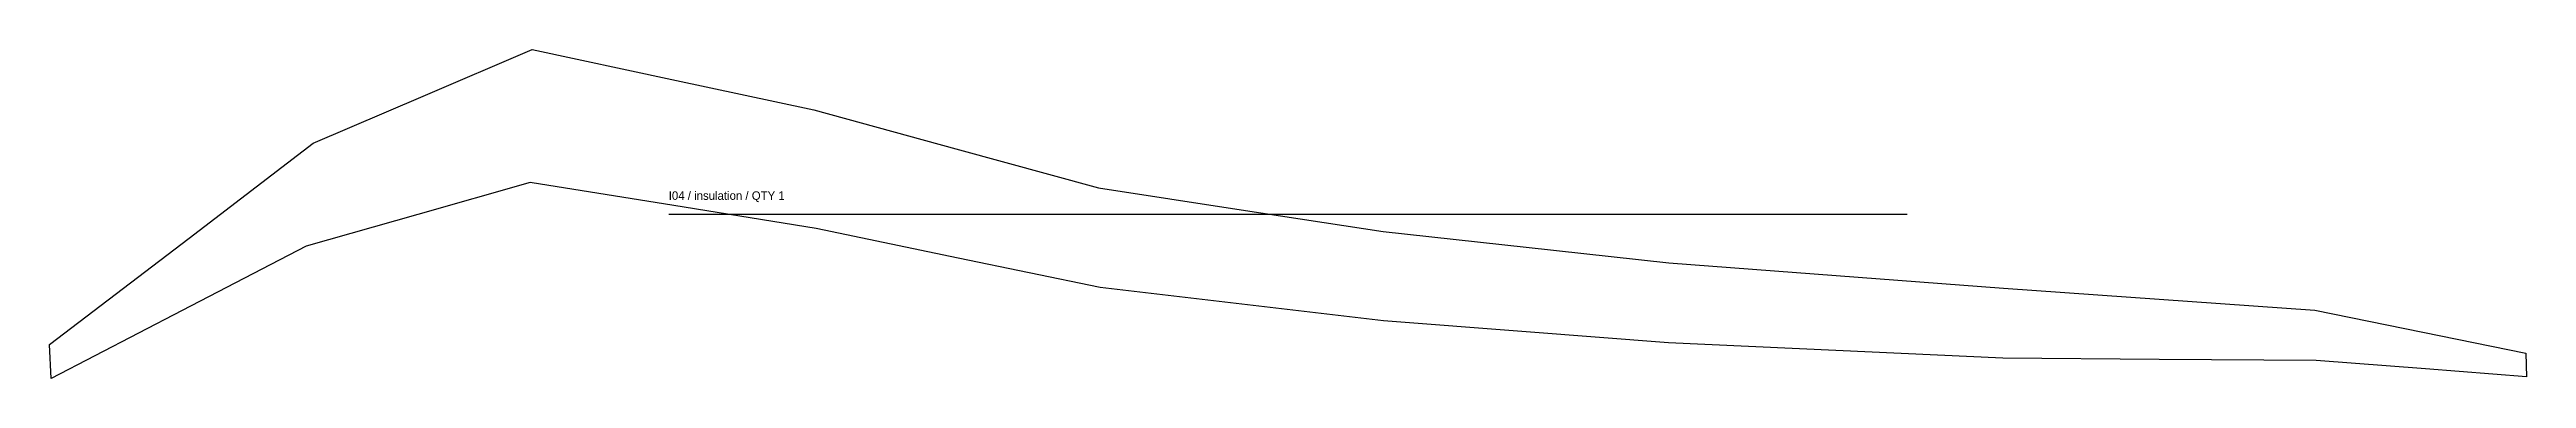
# Model space of a CAD drawing. Header units: millimetres. Extents: x 8 to 2623, y 13 to 360.
import ezdxf

# ---------------------------------------------------------------- set-up
doc = ezdxf.new("R2010")
doc.units = ezdxf.units.MM
for name, color, linetype in [('CUT', 7, 'Continuous'), ('GRAIN', 3, 'Continuous'), ('ID', 7, 'Continuous'), ('SEW', 5, 'Continuous')]:
    doc.layers.add(name, color=color, linetype=linetype)

msp = doc.modelspace()

# ---------------------------------------------------------------- linework, layer by layer
at = {"layer": 'CUT'}
msp.add_lwpolyline([(10.1, 12.8), (8.2, 48.5), (155.5, 161), (286.4, 261.2), (402.8, 310.9), (517.7, 360.1), (665.3, 328.5), (815.1, 296.5), (965.1, 255.3), (1115.8, 213.9), (1266.2, 190.9), (1416.4, 167.9), (1567.2, 151.3), (1717.9, 134.8), (1894.5, 121.4), (2071.1, 108), (2235.7, 96.4), (2399.9, 84.8), (2514.1, 61.6), (2622.7, 39.6), (2623.4, 14.7), (2516.9, 22.9), (2401.2, 31.7), (2235.6, 32.9), (2070.4, 34.1), (1894.1, 42.3), (1717.7, 50.5), (1567.2, 62.1), (1416.8, 73.8), (1267, 91.3), (1117.5, 108.8), (967.7, 139.9), (817.5, 171.1), (667.3, 195.3), (515.5, 219.7), (396.9, 186), (279.1, 152.6), (148.1, 84.5)], close=True, dxfattribs=at)
at = {"layer": 'GRAIN'}
msp.add_line((662, 186.4), (1969.6, 186.4), dxfattribs=at)
at = {"layer": 'SEW'}
msp.add_lwpolyline([(10.1, 12.8), (8.2, 48.5), (155.5, 161), (286.4, 261.2), (402.8, 310.9), (517.7, 360.1), (665.3, 328.5), (815.1, 296.5), (965.1, 255.3), (1115.8, 213.9), (1266.2, 190.9), (1416.4, 167.9), (1567.2, 151.3), (1717.9, 134.8), (1894.5, 121.4), (2071.1, 108), (2235.7, 96.4), (2399.9, 84.8), (2514.1, 61.6), (2622.7, 39.6), (2623.4, 14.7), (2516.9, 22.9), (2401.2, 31.7), (2235.6, 32.9), (2070.4, 34.1), (1894.1, 42.3), (1717.7, 50.5), (1567.2, 62.1), (1416.8, 73.8), (1267, 91.3), (1117.5, 108.8), (967.7, 139.9), (817.5, 171.1), (667.3, 195.3), (515.5, 219.7), (396.9, 186), (279.1, 152.6), (148.1, 84.5)], close=True, dxfattribs=at)

# ---------------------------------------------------------------- texts
at = {"layer": 'ID'}
msp.add_text('I04 / insulation / QTY 1', height=9, dxfattribs=at).set_placement((662, 201.4))

doc.saveas('drawing.dxf')
